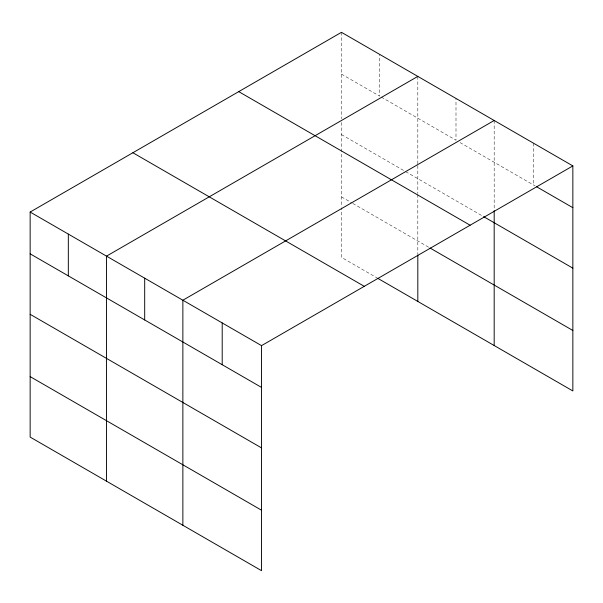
<?xml version="1.0" encoding="UTF-8"?>
<svg xmlns="http://www.w3.org/2000/svg" width="603" height="603" viewBox="0 0 603 603"><rect width="100%" height="100%" fill="white"/><g stroke="black" fill="none" stroke-linecap="round" stroke-linejoin="round"><path stroke-width="0.45" stroke-dasharray="3.02 2.26" d="M341.464 74.094L379.641 96.141L379.641 54.36M381.262 97.075L455.996 140.228L455.996 98.447M460.059 142.572L535.117 185.905M341.464 134.575L404.824 171.154M405.631 171.621L482.807 216.176M341.464 196.88L352.024 202.977M352.83 203.445L429.193 247.531M378.013 278.465L341.464 257.36L341.464 208.05M533.512 143.197L533.512 184.978M494.181 120.487L494.181 209.716M417.819 76.4L417.819 164.702M417.819 165.629L417.819 193.54M417.819 194.468L417.819 253.991M341.464 32.321L341.464 118.753M341.464 122.477L341.464 207.115"/><path stroke-width="0.9" d="M572.85 165.908L341.464 32.321L30.15 212.052L30.15 437.092L261.536 570.679L261.536 345.64L572.85 165.908L572.85 390.948L378.013 278.465M417.819 76.4L106.512 256.139L106.512 481.179M494.181 120.487L182.867 300.219L182.867 525.258M536.723 186.832L572.85 207.688M483.614 216.643L572.85 268.162M238.728 91.626L470.121 225.221M430.007 247.999L572.85 330.474M132.879 152.74L364.272 286.327M30.15 212.052L261.536 345.64M30.15 253.833L261.536 387.42M30.15 314.306L261.536 447.901M30.15 376.611L261.536 510.206M494.181 210.651L494.181 345.527M417.819 254.926L417.819 301.44M222.206 322.929L222.206 364.709M144.69 278.179L144.69 319.959M68.327 234.092L68.327 275.873"/></g></svg>
